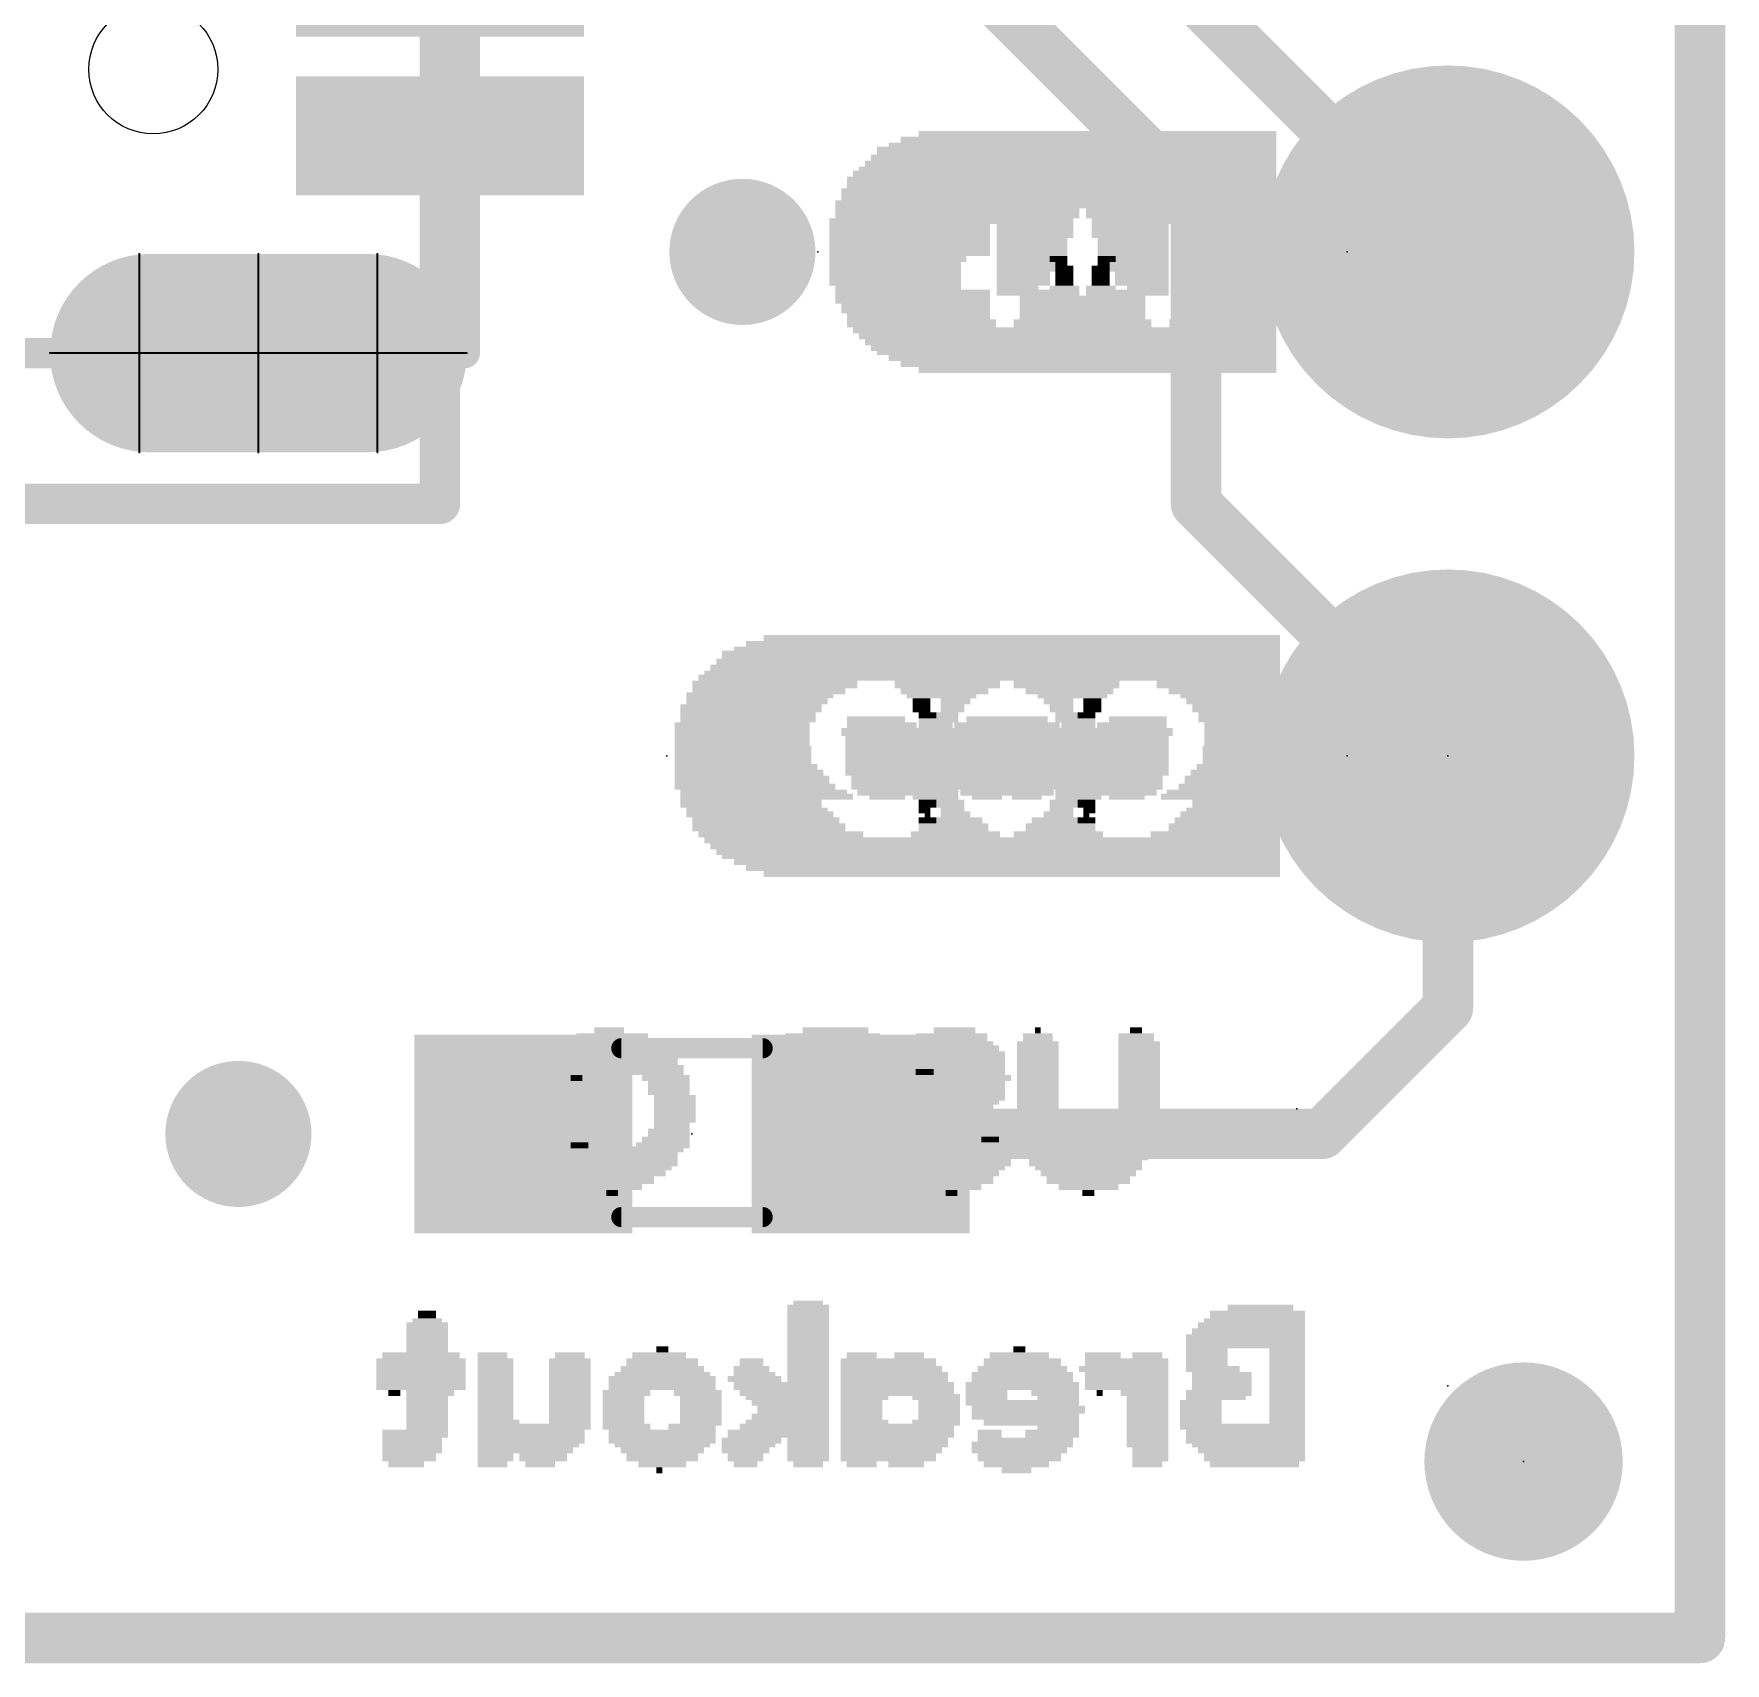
# Model space of a CAD drawing. Extents: x -29 to 78, y -18 to 28.
# Drawn here: x 4.3 to 12.83, y -0.13 to 8.08 of the extents above; entities that cross this region are included whole.
import ezdxf

# ---------------------------------------------------------------- set-up
doc = ezdxf.new("R2010")
doc.units = 0
for name, color, linetype in [('1', 12, 'CONTINUOUS'), ('16', 53, 'CONTINUOUS'), ('17', 254, 'CONTINUOUS'), ('18', 110, 'CONTINUOUS'), ('20', 53, 'CONTINUOUS'), ('21', 41, 'CONTINUOUS'), ('22', 40, 'CONTINUOUS'), ('23', 53, 'CONTINUOUS'), ('24', 53, 'CONTINUOUS'), ('51', 53, 'CONTINUOUS')]:
    doc.layers.add(name, color=color, linetype=linetype)

# ---------------------------------------------------------------- blocks, each defined once
blk = doc.blocks.new('RECT')
blk.add_solid([(-0.5, -0.5), (0.5, -0.5), (-0.5, 0.5), (0.5, 0.5)])
blk = doc.blocks.new('RECT160000X336000R100')
at = {"const_width": 0.5}
blk.add_lwpolyline([(0.25, -0.55), (0.25, 0.55, 0.4142), (0, 0.8), (0, 0.8, 0.4142), (-0.25, 0.55), (-0.25, -0.55, 0.4142), (0, -0.8), (0, -0.8, 0.4142)], format="xyb", close=True, dxfattribs=at)
blk.add_solid([(-0.0254, -0.5754), (0.0254, -0.5754), (-0.0254, 0.5754), (0.0254, 0.5754)])
blk = doc.blocks.new('ROUNDP')
at = {"const_width": 0.5}
blk.add_lwpolyline([(0, -0.25, 1), (0, 0.25, 1), (0, -0.25)], format="xyb", dxfattribs=at)
blk = doc.blocks.new('PIE')
at = {"const_width": 0.5}
blk.add_lwpolyline([(0, -0.25, 1), (0, 0.25, 1), (0, -0.25)], format="xyb", dxfattribs=at)
blk = doc.blocks.new('ROUNDV')
at = {"const_width": 0.5}
blk.add_lwpolyline([(0, -0.25, 1), (0, 0.25, 1), (0, -0.25)], format="xyb", dxfattribs=at)

msp = doc.modelspace()

# ---------------------------------------------------------------- linework, layer by layer
at = {"layer": '1'}
for points, const_width in [([(12.7, 21.59), (12.7, 0)], 0.254), ([(6.35, 15.875), (6.35, 5.715)], 0.2032), ([(11.43, 6.985), (8.001, 10.414)], 0.254), ([(8.354, 9.045), (10.16, 7.239)], 0.254), ([(10.16, 7.239), (10.16, 5.715)], 0.254), ([(6.35, 5.715), (0, 5.715)], 0.2032), ([(10.16, 5.715), (11.43, 4.445)], 0.254), ([(11.43, 3.175), (11.43, 4.445)], 0.254), ([(10.795, 2.54), (11.43, 3.175)], 0.254), ([(8.47, 2.54), (10.795, 2.54)], 0.254), ([(12.7, 0), (0, 0)], 0.254)]:
    msp.add_lwpolyline(points, dxfattribs=dict(at, const_width=const_width))
for points, const_width in [([(10.2235, 7.239, 1), (10.0965, 7.239)], 0.127), ([(10.1151, 7.1941, 1), (10.2049, 7.2839)], 0.127), ([(11.3851, 6.9401, 1), (11.4749, 7.0299)], 0.127), ([(6.35, 5.6642, 1), (6.35, 5.7658)], 0.1016), ([(10.2049, 5.7599, 1), (10.1151, 5.6701)], 0.127), ([(6.2992, 5.715, 1), (6.4008, 5.715)], 0.1016), ([(10.0965, 5.715, 1), (10.2235, 5.715)], 0.127), ([(11.4935, 4.445, 1), (11.3665, 4.445)], 0.127), ([(11.3851, 4.4001, 1), (11.4749, 4.4899)], 0.127), ([(11.4749, 3.1301, 1), (11.3851, 3.2199)], 0.127), ([(11.3665, 3.175, 1), (11.4935, 3.175)], 0.127), ([(8.47, 2.6035, 1), (8.47, 2.4765)], 0.127), ([(10.7501, 2.5849, 1), (10.8399, 2.4951)], 0.127), ([(10.795, 2.4765, 1), (10.795, 2.6035)], 0.127), ([(12.7, -0.0635, 1), (12.7, 0.0635)], 0.127), ([(12.6365, 0, 1), (12.7635, 0)], 0.127)]:
    msp.add_lwpolyline(points, format="xyb", dxfattribs=dict(at, const_width=const_width))
at = {"layer": '16'}
for points, const_width in [([(12.7, 21.59), (12.7, 0)], 0.254), ([(6.35, 15.875), (6.35, 5.715)], 0.2032), ([(6.35, 5.715), (0, 5.715)], 0.2032), ([(12.7, 0), (0, 0)], 0.254)]:
    msp.add_lwpolyline(points, dxfattribs=dict(at, const_width=const_width))
for points, const_width in [([(6.35, 5.6642, 1), (6.35, 5.7658)], 0.1016), ([(6.2992, 5.715, 1), (6.4008, 5.715)], 0.1016), ([(12.7, -0.0635, 1), (12.7, 0.0635)], 0.127), ([(12.6365, 0, 1), (12.7635, 0)], 0.127)]:
    msp.add_lwpolyline(points, format="xyb", dxfattribs=dict(at, const_width=const_width))
at = {"layer": '20', "const_width": 0.2032}
for points in [[(12.7, 21.59), (12.7, 0)], [(12.7, 0), (0, 0)]]:
    msp.add_lwpolyline(points, dxfattribs=at)
at = {"layer": '20', "const_width": 0.1016}
for points in [[(12.7, -0.0508, 1), (12.7, 0.0508)], [(12.6492, 0, 1), (12.7508, 0)]]:
    msp.add_lwpolyline(points, format="xyb", dxfattribs=at)
at = {"layer": '20'}
msp.add_circle((4.905, 7.905), 0.325, dxfattribs=at)
at = {"layer": '23'}
for p in [(8.255, 6.985), (7.493, 4.445), (11.43, 4.445), (7.62, 2.54), (11.811, 0.889)]:
    msp.add_point(p, dxfattribs=at)
at = {"layer": '24'}
for p in [(10.922, 6.985), (10.922, 4.445), (10.668, 2.667), (11.43, 1.27), (11.811, 0.889)]:
    msp.add_point(p, dxfattribs=at)
at = {"layer": '51'}
for points, const_width in [([(6.475, 15.115), (6.475, 6.475)], 0.1524), ([(4.835, 6.975), (4.835, 5.975)], 0.01), ([(5.435, 6.975), (5.435, 5.975)], 0.01), ([(6.035, 6.975), (6.035, 5.975)], 0.01), ([(6.475, 6.475), (-1.345, 6.475)], 0.1524), ([(6.475, 6.475), (4.385, 6.475)], 0.01), ([(6.485, 6.475), (6.475, 6.475)], 0.01), ([(7.264, 2.972), (7.976, 2.972)], 0.1016), ([(7.264, 2.121), (7.976, 2.121)], 0.1016)]:
    msp.add_lwpolyline(points, dxfattribs=dict(at, const_width=const_width))
for points, const_width in [([(4.8375, 6.975, 1), (4.8325, 6.975)], 0.005), ([(5.4375, 6.975, 1), (5.4325, 6.975)], 0.005), ([(6.0375, 6.975, 1), (6.0325, 6.975)], 0.005), ([(4.385, 6.4775, 1), (4.385, 6.4725)], 0.005), ([(6.4369, 6.475, 1), (6.5131, 6.475)], 0.0762), ([(6.475, 6.4369, 1), (6.475, 6.5131)], 0.0762), ([(6.475, 6.4775, 1), (6.475, 6.4725)], 0.005), ([(6.475, 6.4725, 1), (6.475, 6.4775)], 0.005), ([(6.485, 6.4725, 1), (6.485, 6.4775)], 0.005), ([(4.8325, 5.975, 1), (4.8375, 5.975)], 0.005), ([(5.4325, 5.975, 1), (5.4375, 5.975)], 0.005), ([(6.0325, 5.975, 1), (6.0375, 5.975)], 0.005), ([(7.264, 2.9974, 1), (7.264, 2.9466)], 0.0508), ([(7.976, 2.9466, 1), (7.976, 2.9974)], 0.0508), ([(7.264, 2.1464, 1), (7.264, 2.0956)], 0.0508), ([(7.976, 2.0956, 1), (7.976, 2.1464)], 0.0508)]:
    msp.add_lwpolyline(points, format="xyb", dxfattribs=dict(at, const_width=const_width))

# ---------------------------------------------------------------- block references
at = {"layer": '1', "yscale": 1.45, "rotation": 270}
for p, xscale in [((6.35, 8.345), 0.55), ((6.35, 7.57), 0.6)]:
    msp.add_blockref('RECT', p, dxfattribs=dict(at, xscale=xscale))
at = {"layer": '1', "rotation": 90}
msp.add_blockref('RECT160000X336000R100', (5.435, 6.475), dxfattribs=at)
at = {"layer": '1', "xscale": 1.1}
for p in [(6.77, 2.54), (8.47, 2.54)]:
    msp.add_blockref('RECT', p, dxfattribs=at)
at = {"layer": '1'}
msp.add_blockref('PIE', (11.811, 0.889), dxfattribs=at)
at = {"layer": '16', "rotation": 270}
msp.add_blockref('RECT160000X336000R100', (5.435, 6.475), dxfattribs=at)
at = {"layer": '16'}
msp.add_blockref('PIE', (11.811, 0.889), dxfattribs=at)
at = {"layer": '17', "xscale": 1.8796, "yscale": 1.8796, "rotation": 180}
for p in [(11.43, 6.985), (11.43, 6.985), (11.43, 4.445), (11.43, 4.445)]:
    msp.add_blockref('ROUNDP', p, dxfattribs=at)
at = {"layer": '18', "xscale": 0.7366, "yscale": 0.7366}
for p in [(7.874, 6.985), (7.874, 6.985), (5.334, 2.54), (5.334, 2.54)]:
    msp.add_blockref('ROUNDV', p, dxfattribs=at)
at = {"layer": '21'}
for p, xscale, yscale in [((9.665, 7.58), 1.8, 0.03), ((9.56, 7.495), 2.01, 0.04), ((9.59, 7.525), 1.95, 0.02), ((9.62, 7.55), 1.89, 0.03), ((9.53, 7.43), 2.07, 0.03), ((9.545, 7.46), 2.04, 0.03), ((8.69, 7.345), 0.57, 0.04), ((9.5, 7.38), 2.13, 0.03), ((9.515, 7.405), 2.1, 0.02), ((9.98, 7.345), 1.17, 0.04), ((8.675, 7.29), 0.6, 0.03), ((8.675, 7.26), 0.6, 0.03), ((8.69, 7.31), 0.57, 0.03), ((10.01, 7.31), 1.11, 0.03), ((10.04, 7.29), 1.05, 0.03), ((10.055, 7.26), 1.02, 0.03), ((8.66, 7.225), 0.63, 0.04), ((8.66, 7.19), 0.63, 0.03), ((8.66, 7.17), 0.63, 0.03), ((9.245, 7.17), 0.18, 0.03), ((10.07, 7.225), 0.99, 0.04), ((10.085, 7.19), 0.96, 0.03), ((10.085, 7.17), 0.96, 0.03), ((8.645, 7.14), 0.66, 0.03), ((8.645, 7.105), 0.66, 0.04), ((8.645, 7.07), 0.66, 0.03), ((9.275, 7.14), 0.24, 0.03), ((9.29, 7.105), 0.27, 0.04), ((9.305, 7.07), 0.3, 0.03), ((10.1, 7.14), 0.93, 0.03), ((9.77, 7.105), 0.27, 0.04), ((9.77, 7.07), 0.27, 0.03), ((10.31, 7.105), 0.51, 0.04), ((10.31, 7.07), 0.51, 0.03), ((8.645, 7.04), 0.66, 0.03), ((8.645, 7.02), 0.66, 0.03), ((8.645, 6.985), 0.66, 0.04), ((9.305, 7.04), 0.3, 0.03), ((9.305, 7.02), 0.3, 0.03), ((9.305, 6.985), 0.3, 0.04), ((9.785, 7.04), 0.24, 0.03), ((9.785, 7.02), 0.24, 0.03), ((9.785, 6.985), 0.24, 0.04), ((10.31, 7.04), 0.51, 0.03), ((10.31, 7.02), 0.51, 0.03), ((10.31, 6.985), 0.51, 0.04), ((8.645, 6.95), 0.66, 0.03), ((8.645, 6.93), 0.66, 0.03), ((8.645, 6.9), 0.66, 0.03), ((9.305, 6.95), 0.3, 0.03), ((9.305, 6.93), 0.3, 0.03), ((9.305, 6.9), 0.3, 0.03), ((9.68, 6.9), 0.09, 0.03), ((9.71, 6.95), 0.09, 0.03), ((9.695, 6.93), 0.06, 0.03), ((10.37, 6.95), 0.39, 0.03), ((10.4, 6.93), 0.33, 0.03), ((10.4, 6.9), 0.33, 0.03), ((8.645, 6.865), 0.66, 0.04), ((8.645, 6.83), 0.66, 0.03), ((9.29, 6.865), 0.27, 0.04), ((9.29, 6.83), 0.27, 0.03), ((9.68, 6.865), 0.09, 0.04), ((9.68, 6.83), 0.09, 0.03), ((10.4, 6.865), 0.33, 0.04), ((10.4, 6.83), 0.33, 0.03), ((8.66, 6.8), 0.63, 0.03), ((8.66, 6.78), 0.63, 0.03), ((8.66, 6.745), 0.63, 0.04), ((9.26, 6.8), 0.21, 0.03), ((9.23, 6.78), 0.15, 0.03), ((9.74, 6.745), 0.33, 0.04), ((9.68, 6.8), 0.15, 0.03), ((9.755, 6.78), 0.3, 0.03), ((10.31, 6.78), 0.51, 0.03), ((10.31, 6.745), 0.51, 0.04), ((10.385, 6.8), 0.36, 0.03), ((8.675, 6.71), 0.6, 0.03), ((8.675, 6.69), 0.6, 0.03), ((8.69, 6.66), 0.57, 0.03), ((9.695, 6.66), 0.42, 0.03), ((9.71, 6.69), 0.39, 0.03), ((9.725, 6.71), 0.36, 0.03), ((10.31, 6.71), 0.51, 0.03), ((10.31, 6.69), 0.51, 0.03), ((10.31, 6.66), 0.51, 0.03), ((8.69, 6.625), 0.57, 0.04), ((8.72, 6.59), 0.57, 0.03), ((9.515, 6.56), 2.1, 0.03), ((9.965, 6.59), 1.2, 0.03), ((9.695, 6.625), 0.48, 0.04), ((10.295, 6.625), 0.54, 0.04), ((9.53, 6.53), 2.07, 0.03), ((9.545, 6.5), 2.04, 0.03), ((9.56, 6.48), 2.01, 0.03), ((9.59, 6.45), 1.95, 0.03), ((9.62, 6.42), 1.89, 0.03), ((9.665, 6.39), 1.8, 0.03), ((9.293, 5.04), 2.58, 0.03), ((9.188, 4.955), 2.79, 0.04), ((9.218, 4.985), 2.73, 0.02), ((9.248, 5.01), 2.67, 0.03), ((9.143, 4.865), 2.88, 0.02), ((9.158, 4.89), 2.85, 0.03), ((9.173, 4.92), 2.82, 0.03), ((8.048, 4.805), 0.81, 0.04), ((8.018, 4.77), 0.75, 0.03), ((8.123, 4.84), 0.9, 0.03), ((8.963, 4.84), 0.6, 0.03), ((8.963, 4.805), 0.42, 0.04), ((8.963, 4.77), 0.3, 0.03), ((9.623, 4.84), 0.48, 0.03), ((9.623, 4.805), 0.3, 0.04), ((9.638, 4.77), 0.21, 0.03), ((10.283, 4.84), 0.6, 0.03), ((10.328, 4.805), 0.51, 0.04), ((10.343, 4.77), 0.48, 0.03), ((7.928, 4.685), 0.69, 0.04), ((7.973, 4.75), 0.72, 0.03), ((7.958, 4.72), 0.69, 0.03), ((8.948, 4.75), 0.21, 0.03), ((8.948, 4.72), 0.15, 0.03), ((8.933, 4.685), 0.12, 0.04), ((9.638, 4.75), 0.15, 0.03), ((9.638, 4.72), 0.09, 0.03), ((9.638, 4.685), 0.09, 0.04), ((10.358, 4.75), 0.45, 0.03), ((10.373, 4.72), 0.42, 0.03), ((10.388, 4.685), 0.39, 0.04), ((7.883, 4.6), 0.66, 0.03), ((7.913, 4.65), 0.66, 0.03), ((7.913, 4.63), 0.66, 0.03), ((8.603, 4.6), 0.3, 0.03), ((8.603, 4.63), 0.18, 0.03), ((8.858, 4.6), 0.15, 0.03), ((8.903, 4.65), 0.12, 0.03), ((8.903, 4.63), 0.12, 0.03), ((9.323, 4.6), 0.3, 0.03), ((9.308, 4.63), 0.21, 0.03), ((9.578, 4.6), 0.15, 0.03), ((9.593, 4.63), 0.12, 0.03), ((9.608, 4.65), 0.09, 0.03), ((9.923, 4.6), 0.18, 0.03), ((9.938, 4.63), 0.15, 0.03), ((10.388, 4.65), 0.39, 0.03), ((10.388, 4.63), 0.39, 0.03), ((10.403, 4.6), 0.36, 0.03), ((7.883, 4.565), 0.66, 0.04), ((7.883, 4.53), 0.66, 0.03), ((8.663, 4.53), 0.54, 0.03), ((8.678, 4.565), 0.51, 0.04), ((9.383, 4.53), 0.54, 0.03), ((9.383, 4.565), 0.48, 0.04), ((9.938, 4.565), 0.21, 0.04), ((9.923, 4.53), 0.18, 0.03), ((10.403, 4.565), 0.36, 0.04), ((10.403, 4.53), 0.36, 0.03), ((7.883, 4.5), 0.66, 0.03), ((7.883, 4.48), 0.66, 0.03), ((7.868, 4.445), 0.63, 0.04), ((8.648, 4.5), 0.51, 0.03), ((8.648, 4.48), 0.51, 0.03), ((8.648, 4.445), 0.51, 0.04), ((9.383, 4.5), 0.54, 0.03), ((9.383, 4.48), 0.54, 0.03), ((9.533, 4.445), 0.84, 0.04), ((9.893, 4.48), 0.18, 0.03), ((9.923, 4.5), 0.18, 0.03), ((10.388, 4.48), 0.39, 0.03), ((10.388, 4.445), 0.39, 0.04), ((10.403, 4.5), 0.36, 0.03), ((7.883, 4.41), 0.66, 0.03), ((7.883, 4.39), 0.66, 0.03), ((7.883, 4.36), 0.66, 0.03), ((8.648, 4.41), 0.51, 0.03), ((8.648, 4.39), 0.51, 0.03), ((8.663, 4.36), 0.54, 0.03), ((9.518, 4.41), 0.81, 0.03), ((9.488, 4.39), 0.75, 0.03), ((9.473, 4.36), 0.72, 0.03), ((10.358, 4.36), 0.45, 0.03), ((10.373, 4.39), 0.42, 0.03), ((10.388, 4.41), 0.39, 0.03), ((7.883, 4.325), 0.66, 0.04), ((7.883, 4.29), 0.66, 0.03), ((7.913, 4.26), 0.66, 0.03), ((8.678, 4.325), 0.51, 0.04), ((8.678, 4.29), 0.51, 0.03), ((8.588, 4.26), 0.27, 0.03), ((8.888, 4.26), 0.15, 0.03), ((9.443, 4.325), 0.66, 0.04), ((9.443, 4.29), 0.6, 0.03), ((9.308, 4.26), 0.27, 0.03), ((9.623, 4.26), 0.18, 0.03), ((10.298, 4.26), 0.57, 0.03), ((10.328, 4.29), 0.51, 0.03), ((10.343, 4.325), 0.48, 0.04), ((7.913, 4.24), 0.66, 0.03), ((7.928, 4.205), 0.69, 0.04), ((7.958, 4.17), 0.69, 0.03), ((8.603, 4.24), 0.18, 0.03), ((8.903, 4.24), 0.12, 0.03), ((8.918, 4.205), 0.15, 0.04), ((8.933, 4.17), 0.12, 0.03), ((9.308, 4.24), 0.15, 0.03), ((9.623, 4.24), 0.12, 0.03), ((9.608, 4.205), 0.09, 0.04), ((9.623, 4.17), 0.06, 0.03), ((10.283, 4.24), 0.6, 0.03), ((10.403, 4.205), 0.36, 0.04), ((10.418, 4.17), 0.33, 0.03), ((7.973, 4.15), 0.72, 0.03), ((8.003, 4.12), 0.72, 0.03), ((8.018, 4.085), 0.75, 0.04), ((8.963, 4.085), 0.3, 0.04), ((8.963, 4.12), 0.24, 0.03), ((8.948, 4.15), 0.15, 0.03), ((9.578, 4.085), 0.15, 0.04), ((9.608, 4.12), 0.09, 0.03), ((9.608, 4.15), 0.03, 0.03), ((10.418, 4.15), 0.33, 0.03), ((10.418, 4.12), 0.33, 0.03), ((10.418, 4.085), 0.33, 0.04), ((8.078, 4.05), 0.81, 0.03), ((9.143, 4.02), 2.88, 0.03), ((8.948, 4.05), 0.45, 0.03), ((9.563, 4.05), 0.24, 0.03), ((10.403, 4.05), 0.36, 0.03), ((9.158, 3.99), 2.85, 0.03), ((9.173, 3.96), 2.82, 0.03), ((9.188, 3.94), 2.79, 0.03), ((9.218, 3.91), 2.73, 0.03), ((9.248, 3.88), 2.67, 0.03), ((9.293, 3.85), 2.58, 0.03)]:
    msp.add_blockref('RECT', p, dxfattribs=dict(at, xscale=xscale, yscale=yscale))
at = {"layer": '22', "rotation": 180}
for p, xscale, yscale in [((9.662, 7.58), 1.8, 0.03), ((9.557, 7.495), 2.01, 0.04), ((9.587, 7.525), 1.95, 0.02), ((9.617, 7.55), 1.89, 0.03), ((9.527, 7.43), 2.07, 0.03), ((9.542, 7.46), 2.04, 0.03), ((9.092, 7.345), 1.38, 0.04), ((9.497, 7.38), 2.13, 0.03), ((9.512, 7.405), 2.1, 0.02), ((10.382, 7.345), 0.36, 0.04), ((9.017, 7.29), 1.29, 0.03), ((9.002, 7.26), 1.26, 0.03), ((9.062, 7.31), 1.32, 0.03), ((10.382, 7.31), 0.36, 0.03), ((10.382, 7.29), 0.36, 0.03), ((10.382, 7.26), 0.36, 0.03), ((8.972, 7.225), 1.26, 0.04), ((8.957, 7.19), 1.23, 0.03), ((8.957, 7.17), 1.23, 0.03), ((9.932, 7.17), 0.18, 0.03), ((10.382, 7.225), 0.36, 0.04), ((10.382, 7.19), 0.36, 0.03), ((10.382, 7.17), 0.36, 0.03), ((8.927, 7.14), 1.23, 0.03), ((8.717, 7.105), 0.81, 0.04), ((8.717, 7.07), 0.81, 0.03), ((9.407, 7.105), 0.27, 0.04), ((9.407, 7.07), 0.27, 0.03), ((9.872, 7.07), 0.3, 0.03), ((9.887, 7.105), 0.27, 0.04), ((9.902, 7.14), 0.24, 0.03), ((10.382, 7.14), 0.36, 0.03), ((10.382, 7.105), 0.36, 0.04), ((10.382, 7.07), 0.36, 0.03), ((8.717, 7.04), 0.81, 0.03), ((8.717, 7.02), 0.81, 0.03), ((8.717, 6.985), 0.81, 0.04), ((9.392, 7.04), 0.24, 0.03), ((9.392, 7.02), 0.24, 0.03), ((9.392, 6.985), 0.24, 0.04), ((9.872, 7.04), 0.3, 0.03), ((9.872, 7.02), 0.3, 0.03), ((9.872, 6.985), 0.3, 0.04), ((10.382, 7.04), 0.36, 0.03), ((10.382, 7.02), 0.36, 0.03), ((10.382, 6.985), 0.36, 0.04), ((8.657, 6.95), 0.69, 0.03), ((8.627, 6.93), 0.63, 0.03), ((8.627, 6.9), 0.63, 0.03), ((9.467, 6.95), 0.09, 0.03), ((9.482, 6.93), 0.06, 0.03), ((9.497, 6.9), 0.09, 0.03), ((9.872, 6.95), 0.3, 0.03), ((9.872, 6.93), 0.3, 0.03), ((9.872, 6.9), 0.3, 0.03), ((10.382, 6.95), 0.36, 0.03), ((10.382, 6.93), 0.36, 0.03), ((10.382, 6.9), 0.36, 0.03), ((8.627, 6.865), 0.63, 0.04), ((8.627, 6.83), 0.63, 0.03), ((9.497, 6.865), 0.09, 0.04), ((9.497, 6.83), 0.09, 0.03), ((9.887, 6.865), 0.27, 0.04), ((9.887, 6.83), 0.27, 0.03), ((10.382, 6.865), 0.36, 0.04), ((10.382, 6.83), 0.36, 0.03), ((8.657, 6.8), 0.63, 0.03), ((8.732, 6.78), 0.78, 0.03), ((8.732, 6.745), 0.78, 0.04), ((9.422, 6.78), 0.3, 0.03), ((9.437, 6.745), 0.33, 0.04), ((9.497, 6.8), 0.15, 0.03), ((9.917, 6.8), 0.21, 0.03), ((9.947, 6.78), 0.15, 0.03), ((10.382, 6.8), 0.36, 0.03), ((10.382, 6.78), 0.36, 0.03), ((10.382, 6.745), 0.36, 0.04), ((8.747, 6.71), 0.75, 0.03), ((8.747, 6.69), 0.75, 0.03), ((8.762, 6.66), 0.72, 0.03), ((9.452, 6.71), 0.36, 0.03), ((9.467, 6.69), 0.39, 0.03), ((9.482, 6.66), 0.42, 0.03), ((10.382, 6.71), 0.36, 0.03), ((10.382, 6.69), 0.36, 0.03), ((10.382, 6.66), 0.36, 0.03), ((8.777, 6.625), 0.75, 0.04), ((9.122, 6.59), 1.38, 0.03), ((9.512, 6.56), 2.1, 0.03), ((9.482, 6.625), 0.48, 0.04), ((10.367, 6.59), 0.39, 0.03), ((10.382, 6.625), 0.36, 0.04), ((9.527, 6.53), 2.07, 0.03), ((9.542, 6.5), 2.04, 0.03), ((9.557, 6.48), 2.01, 0.03), ((9.587, 6.45), 1.95, 0.03), ((9.617, 6.42), 1.89, 0.03), ((9.662, 6.39), 1.8, 0.03), ((9.272, 5.04), 2.58, 0.03), ((9.167, 4.955), 2.79, 0.04), ((9.197, 4.985), 2.73, 0.02), ((9.227, 5.01), 2.67, 0.03), ((9.122, 4.865), 2.88, 0.02), ((9.137, 4.89), 2.85, 0.03), ((9.152, 4.92), 2.82, 0.03), ((7.982, 4.805), 0.72, 0.04), ((7.967, 4.77), 0.69, 0.03), ((8.042, 4.84), 0.78, 0.03), ((8.792, 4.84), 0.48, 0.03), ((8.792, 4.805), 0.3, 0.04), ((8.777, 4.77), 0.21, 0.03), ((9.452, 4.84), 0.6, 0.03), ((9.452, 4.805), 0.42, 0.04), ((9.452, 4.77), 0.3, 0.03), ((10.202, 4.84), 0.72, 0.03), ((10.262, 4.805), 0.6, 0.04), ((10.292, 4.77), 0.54, 0.03), ((7.892, 4.685), 0.66, 0.04), ((7.937, 4.75), 0.69, 0.03), ((7.922, 4.72), 0.66, 0.03), ((8.777, 4.75), 0.15, 0.03), ((8.777, 4.72), 0.09, 0.03), ((8.777, 4.685), 0.09, 0.04), ((9.467, 4.75), 0.21, 0.03), ((9.467, 4.72), 0.15, 0.03), ((9.482, 4.685), 0.12, 0.04), ((10.322, 4.75), 0.48, 0.03), ((10.337, 4.72), 0.45, 0.03), ((10.352, 4.685), 0.42, 0.04), ((7.862, 4.6), 0.66, 0.03), ((7.892, 4.65), 0.66, 0.03), ((7.892, 4.63), 0.66, 0.03), ((8.477, 4.63), 0.15, 0.03), ((8.492, 4.6), 0.18, 0.03), ((8.807, 4.65), 0.09, 0.03), ((8.822, 4.63), 0.12, 0.03), ((8.837, 4.6), 0.15, 0.03), ((9.092, 4.6), 0.3, 0.03), ((9.107, 4.63), 0.21, 0.03), ((9.512, 4.65), 0.12, 0.03), ((9.512, 4.63), 0.12, 0.03), ((9.557, 4.6), 0.15, 0.03), ((9.812, 4.6), 0.3, 0.03), ((9.812, 4.63), 0.18, 0.03), ((10.367, 4.65), 0.39, 0.03), ((10.367, 4.63), 0.39, 0.03), ((10.382, 4.6), 0.36, 0.03), ((7.862, 4.565), 0.66, 0.04), ((7.862, 4.53), 0.66, 0.03), ((8.477, 4.565), 0.21, 0.04), ((8.492, 4.53), 0.18, 0.03), ((9.032, 4.53), 0.54, 0.03), ((9.032, 4.565), 0.48, 0.04), ((9.737, 4.565), 0.51, 0.04), ((9.752, 4.53), 0.54, 0.03), ((10.382, 4.565), 0.36, 0.04), ((10.382, 4.53), 0.36, 0.03), ((7.862, 4.5), 0.66, 0.03), ((7.877, 4.48), 0.69, 0.03), ((7.877, 4.445), 0.69, 0.04), ((8.492, 4.5), 0.18, 0.03), ((8.522, 4.48), 0.18, 0.03), ((8.882, 4.445), 0.84, 0.04), ((9.032, 4.5), 0.54, 0.03), ((9.032, 4.48), 0.54, 0.03), ((9.767, 4.5), 0.51, 0.03), ((9.767, 4.48), 0.51, 0.03), ((9.767, 4.445), 0.51, 0.04), ((10.382, 4.5), 0.36, 0.03), ((10.382, 4.48), 0.36, 0.03), ((10.397, 4.445), 0.33, 0.04), ((7.877, 4.41), 0.69, 0.03), ((7.892, 4.39), 0.72, 0.03), ((7.907, 4.36), 0.75, 0.03), ((8.897, 4.41), 0.81, 0.03), ((8.927, 4.39), 0.75, 0.03), ((8.942, 4.36), 0.72, 0.03), ((9.752, 4.36), 0.54, 0.03), ((9.767, 4.41), 0.51, 0.03), ((9.767, 4.39), 0.51, 0.03), ((10.382, 4.41), 0.36, 0.03), ((10.382, 4.39), 0.36, 0.03), ((10.382, 4.36), 0.36, 0.03), ((7.922, 4.325), 0.78, 0.04), ((7.937, 4.29), 0.81, 0.03), ((7.982, 4.26), 0.84, 0.03), ((8.972, 4.325), 0.66, 0.04), ((8.972, 4.29), 0.6, 0.03), ((8.792, 4.26), 0.18, 0.03), ((9.107, 4.26), 0.27, 0.03), ((9.527, 4.26), 0.15, 0.03), ((9.737, 4.325), 0.51, 0.04), ((9.737, 4.29), 0.51, 0.03), ((9.827, 4.26), 0.27, 0.03), ((10.367, 4.26), 0.39, 0.03), ((10.382, 4.325), 0.36, 0.04), ((10.382, 4.29), 0.36, 0.03), ((7.997, 4.24), 0.87, 0.03), ((7.877, 4.205), 0.63, 0.04), ((7.877, 4.17), 0.57, 0.03), ((8.792, 4.24), 0.12, 0.03), ((8.807, 4.205), 0.09, 0.04), ((8.792, 4.17), 0.06, 0.03), ((9.107, 4.24), 0.15, 0.03), ((9.497, 4.205), 0.15, 0.04), ((9.482, 4.17), 0.12, 0.03), ((9.512, 4.24), 0.12, 0.03), ((9.812, 4.24), 0.18, 0.03), ((10.337, 4.17), 0.45, 0.03), ((10.352, 4.205), 0.42, 0.04), ((10.367, 4.24), 0.39, 0.03), ((7.877, 4.15), 0.57, 0.03), ((7.892, 4.12), 0.54, 0.03), ((7.892, 4.085), 0.54, 0.04), ((8.807, 4.12), 0.09, 0.03), ((8.837, 4.085), 0.15, 0.04), ((8.807, 4.15), 0.03, 0.03), ((9.452, 4.085), 0.3, 0.04), ((9.452, 4.12), 0.24, 0.03), ((9.467, 4.15), 0.15, 0.03), ((10.292, 4.085), 0.54, 0.04), ((10.307, 4.12), 0.51, 0.03), ((10.322, 4.15), 0.48, 0.03), ((7.922, 4.05), 0.54, 0.03), ((9.122, 4.02), 2.88, 0.03), ((8.852, 4.05), 0.24, 0.03), ((9.467, 4.05), 0.45, 0.03), ((10.247, 4.05), 0.63, 0.03), ((9.137, 3.99), 2.85, 0.03), ((9.152, 3.96), 2.82, 0.03), ((9.167, 3.94), 2.79, 0.03), ((9.197, 3.91), 2.73, 0.03), ((9.227, 3.88), 2.67, 0.03), ((9.272, 3.85), 2.58, 0.03), ((7.203, 3.062), 0.15, 0.03), ((8.343, 3.062), 0.33, 0.03), ((8.943, 3.062), 0.21, 0.03), ((9.363, 3.062), 0.03, 0.03), ((9.858, 3.062), 0.06, 0.03), ((7.218, 2.972), 0.54, 0.03), ((7.233, 2.992), 0.45, 0.03), ((7.218, 3.027), 0.36, 0.04), ((8.313, 2.972), 0.57, 0.03), ((8.328, 2.992), 0.54, 0.03), ((8.328, 3.027), 0.48, 0.04), ((8.928, 2.972), 0.48, 0.03), ((8.928, 2.992), 0.42, 0.03), ((8.928, 3.027), 0.36, 0.04), ((9.363, 2.992), 0.21, 0.03), ((9.363, 2.972), 0.21, 0.03), ((9.363, 3.027), 0.15, 0.04), ((9.858, 3.027), 0.18, 0.04), ((9.873, 2.992), 0.21, 0.03), ((9.873, 2.972), 0.21, 0.03), ((7.233, 2.942), 0.57, 0.03), ((7.248, 2.907), 0.6, 0.04), ((8.298, 2.942), 0.6, 0.03), ((8.298, 2.907), 0.6, 0.04), ((8.943, 2.942), 0.51, 0.03), ((8.943, 2.907), 0.51, 0.04), ((9.363, 2.942), 0.21, 0.03), ((9.363, 2.907), 0.21, 0.04), ((9.873, 2.942), 0.21, 0.03), ((9.873, 2.907), 0.21, 0.04), ((7.263, 2.872), 0.63, 0.03), ((7.053, 2.852), 0.15, 0.03), ((7.038, 2.822), 0.06, 0.03), ((7.443, 2.852), 0.27, 0.03), ((7.488, 2.822), 0.24, 0.03), ((8.283, 2.872), 0.63, 0.03), ((8.073, 2.852), 0.21, 0.03), ((8.073, 2.822), 0.21, 0.03), ((8.493, 2.852), 0.21, 0.03), ((8.493, 2.822), 0.21, 0.03), ((8.808, 2.872), 0.18, 0.03), ((8.793, 2.852), 0.09, 0.03), ((9.093, 2.872), 0.21, 0.03), ((9.108, 2.852), 0.18, 0.03), ((9.123, 2.822), 0.21, 0.03), ((9.363, 2.872), 0.21, 0.03), ((9.363, 2.852), 0.21, 0.03), ((9.363, 2.822), 0.21, 0.03), ((9.873, 2.872), 0.21, 0.03), ((9.873, 2.852), 0.21, 0.03), ((9.873, 2.822), 0.21, 0.03), ((7.503, 2.787), 0.21, 0.04), ((7.503, 2.752), 0.21, 0.03), ((7.533, 2.722), 0.21, 0.03), ((8.073, 2.787), 0.21, 0.04), ((8.103, 2.752), 0.27, 0.03), ((8.148, 2.722), 0.3, 0.03), ((8.493, 2.787), 0.21, 0.04), ((8.493, 2.752), 0.21, 0.03), ((8.493, 2.722), 0.21, 0.03), ((9.003, 2.722), 0.39, 0.03), ((9.063, 2.752), 0.27, 0.03), ((9.093, 2.787), 0.21, 0.04), ((9.363, 2.787), 0.21, 0.04), ((9.363, 2.752), 0.21, 0.03), ((9.363, 2.722), 0.21, 0.03), ((9.873, 2.787), 0.21, 0.04), ((9.873, 2.752), 0.21, 0.03), ((9.873, 2.722), 0.21, 0.03), ((7.533, 2.702), 0.21, 0.03), ((7.533, 2.667), 0.21, 0.04), ((7.533, 2.632), 0.21, 0.03), ((8.133, 2.632), 0.33, 0.03), ((8.163, 2.702), 0.33, 0.03), ((8.163, 2.667), 0.33, 0.04), ((8.493, 2.702), 0.21, 0.03), ((8.493, 2.667), 0.21, 0.04), ((8.493, 2.632), 0.21, 0.03), ((8.883, 2.632), 0.45, 0.03), ((8.913, 2.667), 0.45, 0.04), ((8.943, 2.702), 0.45, 0.03), ((9.363, 2.702), 0.21, 0.03), ((9.363, 2.667), 0.21, 0.04), ((9.363, 2.632), 0.21, 0.03), ((9.873, 2.702), 0.21, 0.03), ((9.873, 2.667), 0.21, 0.04), ((9.873, 2.632), 0.21, 0.03), ((7.503, 2.547), 0.21, 0.04), ((7.533, 2.612), 0.21, 0.03), ((7.518, 2.582), 0.18, 0.03), ((8.133, 2.612), 0.33, 0.03), ((8.073, 2.582), 0.21, 0.03), ((8.058, 2.547), 0.18, 0.04), ((8.493, 2.612), 0.21, 0.03), ((8.493, 2.582), 0.21, 0.03), ((8.493, 2.547), 0.21, 0.04), ((8.748, 2.547), 0.24, 0.04), ((8.853, 2.612), 0.39, 0.03), ((8.808, 2.582), 0.3, 0.03), ((9.363, 2.612), 0.21, 0.03), ((9.363, 2.582), 0.21, 0.03), ((9.363, 2.547), 0.21, 0.04), ((9.843, 2.547), 0.21, 0.04), ((9.873, 2.612), 0.21, 0.03), ((9.873, 2.582), 0.21, 0.03), ((7.068, 2.462), 0.18, 0.03), ((7.053, 2.482), 0.09, 0.03), ((7.428, 2.462), 0.3, 0.03), ((7.473, 2.482), 0.27, 0.03), ((7.488, 2.512), 0.24, 0.03), ((8.043, 2.512), 0.21, 0.03), ((8.058, 2.482), 0.18, 0.03), ((8.283, 2.462), 0.63, 0.03), ((8.493, 2.512), 0.21, 0.03), ((8.493, 2.482), 0.21, 0.03), ((8.733, 2.512), 0.21, 0.03), ((8.733, 2.482), 0.21, 0.03), ((8.763, 2.462), 0.21, 0.03), ((9.108, 2.462), 0.24, 0.03), ((9.123, 2.482), 0.15, 0.03), ((9.123, 2.512), 0.09, 0.03), ((9.393, 2.512), 0.21, 0.03), ((9.408, 2.482), 0.24, 0.03), ((9.423, 2.462), 0.27, 0.03), ((9.798, 2.462), 0.24, 0.03), ((9.828, 2.482), 0.24, 0.03), ((9.843, 2.512), 0.21, 0.03), ((7.248, 2.427), 0.6, 0.04), ((7.248, 2.392), 0.6, 0.03), ((7.233, 2.372), 0.57, 0.03), ((8.283, 2.427), 0.63, 0.04), ((8.283, 2.392), 0.63, 0.03), ((8.298, 2.372), 0.6, 0.03), ((8.943, 2.427), 0.57, 0.04), ((8.943, 2.392), 0.57, 0.03), ((8.943, 2.372), 0.51, 0.03), ((9.618, 2.427), 0.6, 0.04), ((9.603, 2.392), 0.57, 0.03), ((9.618, 2.372), 0.54, 0.03), ((7.233, 2.342), 0.51, 0.03), ((7.218, 2.307), 0.42, 0.04), ((8.313, 2.342), 0.57, 0.03), ((8.328, 2.307), 0.54, 0.04), ((8.943, 2.342), 0.45, 0.03), ((8.943, 2.307), 0.39, 0.04), ((9.618, 2.342), 0.48, 0.03), ((9.618, 2.307), 0.42, 0.04), ((7.218, 2.272), 0.3, 0.03), ((7.218, 2.242), 0.06, 0.03), ((8.343, 2.272), 0.45, 0.03), ((8.943, 2.272), 0.27, 0.03), ((8.928, 2.242), 0.06, 0.03), ((9.618, 2.272), 0.3, 0.03), ((9.618, 2.242), 0.06, 0.03), ((6.285, 1.63), 0.09, 0.04), ((8.205, 1.665), 0.21, 0.03), ((8.205, 1.63), 0.21, 0.04), ((8.205, 1.69), 0.15, 0.02), ((10.47, 1.63), 0.48, 0.04), ((10.485, 1.665), 0.33, 0.03), ((6.285, 1.575), 0.21, 0.03), ((6.285, 1.545), 0.21, 0.03), ((6.285, 1.595), 0.15, 0.03), ((8.205, 1.595), 0.21, 0.03), ((8.205, 1.575), 0.21, 0.03), ((8.205, 1.545), 0.21, 0.03), ((10.425, 1.545), 0.57, 0.03), ((10.44, 1.575), 0.54, 0.03), ((10.455, 1.595), 0.51, 0.03), ((6.285, 1.51), 0.21, 0.04), ((6.285, 1.475), 0.21, 0.03), ((6.285, 1.455), 0.21, 0.03), ((7.47, 1.455), 0.06, 0.03), ((8.205, 1.51), 0.21, 0.04), ((8.205, 1.475), 0.21, 0.03), ((8.205, 1.455), 0.21, 0.03), ((9.27, 1.455), 0.06, 0.03), ((10.41, 1.51), 0.6, 0.04), ((10.41, 1.475), 0.6, 0.03), ((10.215, 1.455), 0.21, 0.03), ((10.62, 1.455), 0.18, 0.03), ((6.255, 1.39), 0.45, 0.04), ((6.255, 1.355), 0.45, 0.03), ((6.255, 1.425), 0.39, 0.03), ((6.615, 1.425), 0.15, 0.03), ((6.63, 1.39), 0.18, 0.04), ((6.63, 1.355), 0.18, 0.03), ((7.005, 1.39), 0.21, 0.04), ((7.005, 1.355), 0.21, 0.03), ((7.005, 1.425), 0.15, 0.03), ((7.47, 1.355), 0.42, 0.03), ((7.47, 1.39), 0.36, 0.04), ((7.455, 1.425), 0.27, 0.03), ((7.92, 1.355), 0.18, 0.03), ((7.92, 1.39), 0.12, 0.04), ((8.205, 1.425), 0.21, 0.03), ((8.205, 1.39), 0.21, 0.04), ((8.205, 1.355), 0.21, 0.03), ((8.61, 1.39), 0.48, 0.04), ((8.625, 1.355), 0.51, 0.03), ((8.475, 1.425), 0.15, 0.03), ((8.715, 1.425), 0.15, 0.03), ((9.285, 1.355), 0.45, 0.03), ((9.285, 1.39), 0.39, 0.04), ((9.27, 1.425), 0.3, 0.03), ((9.795, 1.355), 0.45, 0.03), ((9.69, 1.425), 0.18, 0.03), ((9.81, 1.39), 0.42, 0.04), ((9.915, 1.425), 0.15, 0.03), ((10.215, 1.425), 0.21, 0.03), ((10.215, 1.39), 0.21, 0.04), ((10.245, 1.355), 0.27, 0.03), ((10.62, 1.425), 0.18, 0.03), ((10.62, 1.39), 0.18, 0.04), ((10.62, 1.355), 0.18, 0.03), ((6.255, 1.325), 0.45, 0.03), ((6.255, 1.305), 0.45, 0.03), ((6.255, 1.27), 0.45, 0.04), ((6.63, 1.325), 0.18, 0.03), ((6.63, 1.305), 0.18, 0.03), ((6.63, 1.27), 0.18, 0.04), ((7.005, 1.325), 0.21, 0.03), ((7.005, 1.305), 0.21, 0.03), ((7.005, 1.27), 0.21, 0.04), ((7.47, 1.305), 0.54, 0.03), ((7.47, 1.27), 0.54, 0.04), ((7.47, 1.325), 0.48, 0.03), ((7.935, 1.305), 0.27, 0.03), ((7.935, 1.325), 0.21, 0.03), ((8.07, 1.27), 0.48, 0.04), ((8.205, 1.325), 0.21, 0.03), ((8.205, 1.305), 0.21, 0.03), ((8.64, 1.325), 0.54, 0.03), ((8.64, 1.305), 0.54, 0.03), ((8.655, 1.27), 0.57, 0.04), ((9.285, 1.27), 0.57, 0.04), ((9.285, 1.325), 0.51, 0.03), ((9.285, 1.305), 0.51, 0.03), ((9.81, 1.325), 0.42, 0.03), ((9.81, 1.305), 0.42, 0.03), ((9.81, 1.27), 0.42, 0.04), ((10.29, 1.325), 0.3, 0.03), ((10.29, 1.305), 0.3, 0.03), ((10.29, 1.27), 0.3, 0.04), ((10.62, 1.325), 0.18, 0.03), ((10.62, 1.305), 0.18, 0.03), ((10.62, 1.27), 0.18, 0.04), ((6.12, 1.235), 0.06, 0.03), ((6.3, 1.235), 0.24, 0.03), ((6.285, 1.215), 0.21, 0.03), ((6.285, 1.185), 0.21, 0.03), ((6.63, 1.235), 0.18, 0.03), ((6.63, 1.215), 0.18, 0.03), ((6.63, 1.185), 0.18, 0.03), ((7.005, 1.235), 0.21, 0.03), ((7.005, 1.215), 0.21, 0.03), ((7.005, 1.185), 0.21, 0.03), ((7.29, 1.235), 0.24, 0.03), ((7.275, 1.215), 0.21, 0.03), ((7.275, 1.185), 0.21, 0.03), ((7.65, 1.235), 0.24, 0.03), ((7.665, 1.215), 0.21, 0.03), ((7.665, 1.185), 0.21, 0.03), ((8.085, 1.235), 0.45, 0.03), ((8.1, 1.215), 0.42, 0.03), ((8.115, 1.185), 0.39, 0.03), ((8.655, 1.235), 0.57, 0.03), ((8.49, 1.215), 0.24, 0.03), ((8.475, 1.185), 0.21, 0.03), ((8.85, 1.215), 0.24, 0.03), ((8.865, 1.185), 0.21, 0.03), ((9.105, 1.235), 0.21, 0.03), ((9.105, 1.215), 0.21, 0.03), ((9.285, 1.185), 0.57, 0.03), ((9.45, 1.235), 0.24, 0.03), ((9.465, 1.215), 0.21, 0.03), ((9.675, 1.235), 0.03, 0.03), ((9.9, 1.235), 0.24, 0.03), ((9.915, 1.215), 0.21, 0.03), ((9.915, 1.185), 0.21, 0.03), ((10.185, 1.185), 0.21, 0.03), ((10.275, 1.235), 0.33, 0.03), ((10.26, 1.215), 0.3, 0.03), ((10.62, 1.235), 0.18, 0.03), ((10.62, 1.215), 0.18, 0.03), ((10.62, 1.185), 0.18, 0.03), ((6.285, 1.15), 0.21, 0.04), ((6.285, 1.115), 0.21, 0.03), ((6.63, 1.15), 0.18, 0.04), ((6.63, 1.115), 0.18, 0.03), ((7.005, 1.15), 0.21, 0.04), ((7.005, 1.115), 0.21, 0.03), ((7.275, 1.15), 0.21, 0.04), ((7.275, 1.115), 0.21, 0.03), ((7.665, 1.15), 0.21, 0.04), ((7.665, 1.115), 0.21, 0.03), ((8.115, 1.115), 0.39, 0.03), ((8.13, 1.15), 0.36, 0.04), ((8.475, 1.15), 0.21, 0.04), ((8.475, 1.115), 0.21, 0.03), ((8.865, 1.15), 0.21, 0.04), ((8.865, 1.115), 0.21, 0.03), ((9.315, 1.15), 0.57, 0.04), ((9.3, 1.115), 0.54, 0.03), ((9.915, 1.15), 0.21, 0.04), ((9.915, 1.115), 0.21, 0.03), ((10.185, 1.15), 0.21, 0.04), ((10.185, 1.115), 0.21, 0.03), ((10.62, 1.15), 0.18, 0.04), ((10.62, 1.115), 0.18, 0.03), ((6.225, 1.03), 0.33, 0.04), ((6.285, 1.085), 0.21, 0.03), ((6.285, 1.065), 0.21, 0.03), ((6.645, 1.085), 0.21, 0.03), ((6.825, 1.065), 0.57, 0.03), ((6.81, 1.03), 0.54, 0.04), ((7.005, 1.085), 0.21, 0.03), ((7.275, 1.085), 0.21, 0.03), ((7.29, 1.065), 0.24, 0.03), ((7.47, 1.03), 0.54, 0.04), ((7.62, 1.065), 0.24, 0.03), ((7.665, 1.085), 0.21, 0.03), ((8.055, 1.03), 0.51, 0.04), ((8.085, 1.065), 0.45, 0.03), ((8.1, 1.085), 0.42, 0.03), ((8.49, 1.085), 0.24, 0.03), ((8.655, 1.065), 0.57, 0.03), ((8.655, 1.03), 0.57, 0.04), ((8.85, 1.085), 0.24, 0.03), ((9.12, 1.03), 0.12, 0.04), ((9.33, 1.085), 0.48, 0.03), ((9.435, 1.03), 0.27, 0.04), ((9.465, 1.065), 0.21, 0.03), ((9.915, 1.085), 0.21, 0.03), ((9.915, 1.065), 0.21, 0.03), ((9.915, 1.03), 0.21, 0.04), ((10.185, 1.085), 0.21, 0.03), ((10.395, 1.065), 0.63, 0.03), ((10.41, 1.03), 0.6, 0.04), ((10.62, 1.085), 0.18, 0.03), ((6.21, 0.995), 0.3, 0.03), ((6.21, 0.975), 0.3, 0.03), ((6.21, 0.945), 0.3, 0.03), ((6.81, 0.995), 0.54, 0.03), ((6.795, 0.975), 0.51, 0.03), ((6.78, 0.945), 0.48, 0.03), ((7.47, 0.995), 0.54, 0.03), ((7.47, 0.975), 0.48, 0.03), ((7.47, 0.945), 0.42, 0.03), ((7.92, 0.995), 0.3, 0.03), ((7.905, 0.975), 0.27, 0.03), ((7.89, 0.945), 0.24, 0.03), ((8.205, 0.995), 0.21, 0.03), ((8.205, 0.975), 0.21, 0.03), ((8.205, 0.945), 0.21, 0.03), ((8.64, 0.995), 0.54, 0.03), ((8.64, 0.975), 0.54, 0.03), ((8.625, 0.945), 0.51, 0.03), ((9.285, 0.975), 0.51, 0.03), ((9.27, 0.945), 0.48, 0.03), ((9.3, 0.995), 0.48, 0.03), ((9.915, 0.995), 0.21, 0.03), ((9.915, 0.975), 0.21, 0.03), ((9.93, 0.945), 0.18, 0.03), ((10.41, 0.995), 0.6, 0.03), ((10.425, 0.975), 0.57, 0.03), ((10.44, 0.945), 0.54, 0.03), ((6.195, 0.91), 0.27, 0.04), ((6.18, 0.875), 0.18, 0.03), ((6.63, 0.91), 0.18, 0.04), ((6.615, 0.875), 0.15, 0.03), ((6.87, 0.91), 0.24, 0.04), ((6.855, 0.875), 0.15, 0.03), ((7.47, 0.91), 0.36, 0.04), ((7.47, 0.875), 0.24, 0.03), ((7.455, 0.845), 0.03, 0.03), ((7.89, 0.91), 0.18, 0.04), ((7.89, 0.875), 0.12, 0.03), ((8.205, 0.91), 0.21, 0.04), ((8.205, 0.875), 0.15, 0.03), ((8.61, 0.91), 0.48, 0.04), ((8.475, 0.875), 0.15, 0.03), ((8.7, 0.875), 0.18, 0.03), ((9.27, 0.91), 0.42, 0.04), ((9.255, 0.875), 0.33, 0.03), ((9.255, 0.845), 0.15, 0.03), ((9.93, 0.91), 0.18, 0.04), ((9.915, 0.875), 0.15, 0.03), ((10.455, 0.91), 0.51, 0.04), ((10.455, 0.875), 0.45, 0.03)]:
    msp.add_blockref('RECT', p, dxfattribs=dict(at, xscale=xscale, yscale=yscale))
at = {"layer": '51', "xscale": 0.508, "yscale": 0.508, "rotation": 90}
for p in [(11.43, 6.985), (11.43, 4.445)]:
    msp.add_blockref('RECT', p, dxfattribs=at)
at = {"layer": '51', "xscale": 0.5001, "yscale": 0.95}
for p in [(7.0319, 2.5451), (8.2003, 2.5451)]:
    msp.add_blockref('RECT', p, dxfattribs=at)

doc.saveas('drawing.dxf')
